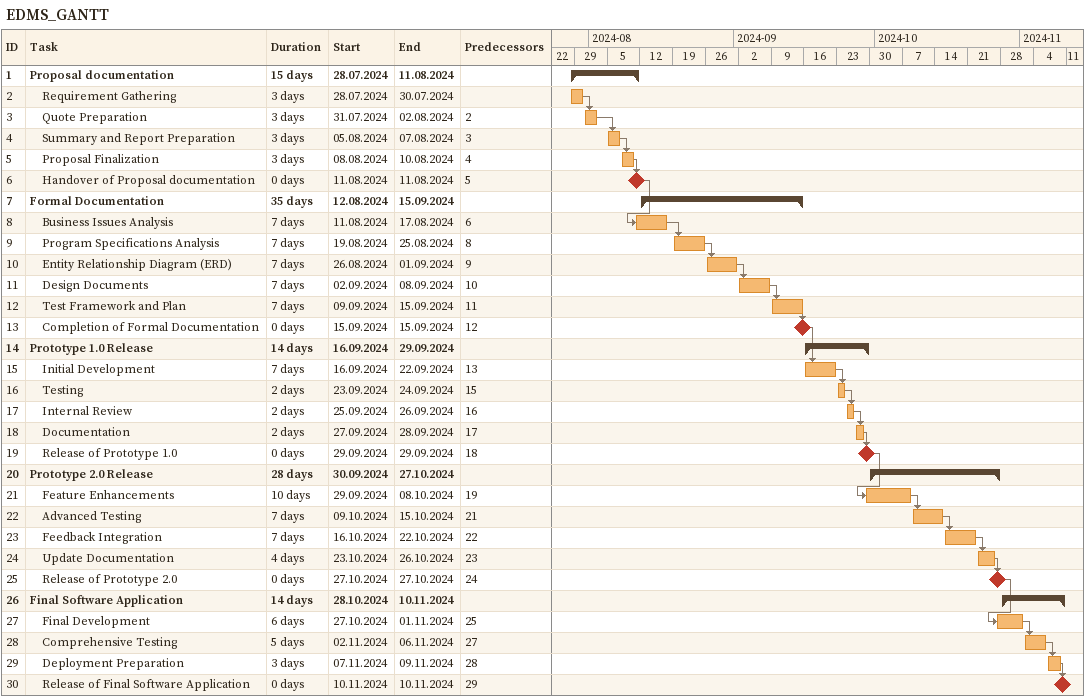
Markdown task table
EDMS_GANTT

| ID | Level | Task | Duration | Start | Finish | Predecessors |
|---|---|---|---|---|---|---|
| 1 | 1 | **Proposal documentation** | 15d | 2024-07-28 | 2024-08-11 |  |
| 2 | 2 | Requirement Gathering | 3d | 2024-07-28 | 2024-07-30 |  |
| 3 | 2 | Quote Preparation | 3d | 2024-07-31 | 2024-08-02 | 2 |
| 4 | 2 | Summary and Report Preparation | 3d | 2024-08-05 | 2024-08-07 | 3 |
| 5 | 2 | Proposal Finalization | 3d | 2024-08-08 | 2024-08-10 | 4 |
| 6 | 2 | Handover of Proposal documentation | 0d | 2024-08-11 | 2024-08-11 | 5 |
| 7 | 1 | **Formal Documentation** | 35d | 2024-08-12 | 2024-09-15 |  |
| 8 | 2 | Business Issues Analysis | 7d | 2024-08-11 | 2024-08-17 | 6 |
| 9 | 2 | Program Specifications Analysis | 7d | 2024-08-19 | 2024-08-25 | 8 |
| 10 | 2 | Entity Relationship Diagram (ERD) | 7d | 2024-08-26 | 2024-09-01 | 9 |
| 11 | 2 | Design Documents | 7d | 2024-09-02 | 2024-09-08 | 10 |
| 12 | 2 | Test Framework and Plan | 7d | 2024-09-09 | 2024-09-15 | 11 |
| 13 | 2 | Completion of Formal Documentation | 0d | 2024-09-15 | 2024-09-15 | 12 |
| 14 | 1 | **Prototype 1.0 Release** | 14d | 2024-09-16 | 2024-09-29 |  |
| 15 | 2 | Initial Development | 7d | 2024-09-16 | 2024-09-22 | 13 |
| 16 | 2 | Testing | 2d | 2024-09-23 | 2024-09-24 | 15 |
| 17 | 2 | Internal Review | 2d | 2024-09-25 | 2024-09-26 | 16 |
| 18 | 2 | Documentation | 2d | 2024-09-27 | 2024-09-28 | 17 |
| 19 | 2 | Release of Prototype 1.0 | 0d | 2024-09-29 | 2024-09-29 | 18 |
| 20 | 1 | **Prototype 2.0 Release** | 28d | 2024-09-30 | 2024-10-27 |  |
| 21 | 2 | Feature Enhancements | 10d | 2024-09-29 | 2024-10-08 | 19 |
| 22 | 2 | Advanced Testing | 7d | 2024-10-09 | 2024-10-15 | 21 |
| 23 | 2 | Feedback Integration | 7d | 2024-10-16 | 2024-10-22 | 22 |
| 24 | 2 | Update Documentation | 4d | 2024-10-23 | 2024-10-26 | 23 |
| 25 | 2 | Release of Prototype 2.0 | 0d | 2024-10-27 | 2024-10-27 | 24 |
| 26 | 1 | **Final Software Application** | 14d | 2024-10-28 | 2024-11-10 |  |
| 27 | 2 | Final Development | 6d | 2024-10-27 | 2024-11-01 | 25 |
| 28 | 2 | Comprehensive Testing | 5d | 2024-11-02 | 2024-11-06 | 27 |
| 29 | 2 | Deployment Preparation | 3d | 2024-11-07 | 2024-11-09 | 28 |
| 30 | 2 | Release of Final Software Application | 0d | 2024-11-10 | 2024-11-10 | 29 |
